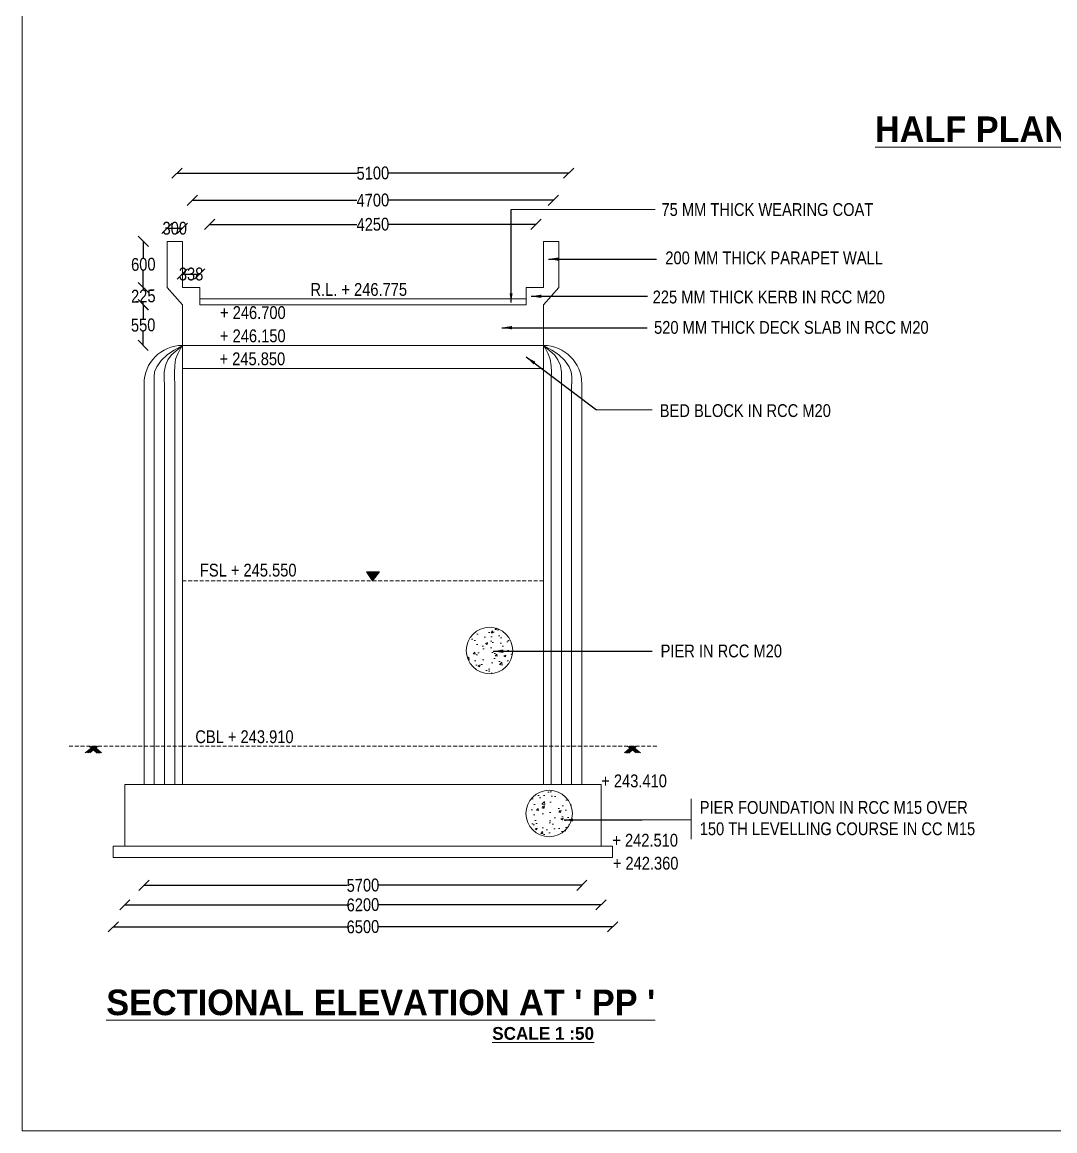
# Model space of a CAD drawing. Header units: millimetres. Extents: x 558951 to 630610, y 36244 to 87601.
# Drawn here: x 558951 to 579118, y 36244 to 57892 of the extents above; entities that cross this region are included whole.
import ezdxf
from ezdxf.enums import TextEntityAlignment as Align

# ---------------------------------------------------------------- set-up
doc = ezdxf.new("R2010")
doc.units = ezdxf.units.MM
doc.header["$LTSCALE"] = 300
doc.header["$MEASUREMENT"] = 0
doc.linetypes.add('HIDDEN', pattern=[0.375, 0.25, -0.125])
doc.layers.add('MAIN', color=7, linetype='Continuous')
doc.styles.add('ARIAL NARROW', font='ARIALN.TTF', dxfattribs={"height": 250})
doc.styles.add('CITYBLUEPR', font='cityb___.ttf')
doc.dimstyles.get("Standard").update_dxf_attribs({"dimtxt": 200, "dimasz": 200, "dimexe": 0.18, "dimexo": 0.0625, "dimgap": 0.09, "dimtad": 0, "dimdec": 0, "dimzin": 0, "dimdsep": 46, "dimtxsty": 'ARIAL NARROW', "dimcen": 0.0851, "dimdle": 0.1, "dimse1": 1, "dimse2": 1, "dimadec": 0, "dimazin": 0, "dimtfac": 1, "dimtdec": 0, "dimtofl": 0, "dimtmove": 0, "dimatfit": 3, "dimfxl": 1, "dimtolj": 1, "dimtzin": 0, "dimarcsym": 0})
doc.dimstyles.new('STANDARD$7', dxfattribs={"dimtxt": 2, "dimasz": 2, "dimexe": 1.25, "dimexo": 0.625, "dimtad": 1, "dimdec": 0, "dimlfac": 0.5, "dimdsep": 46, "dimtxsty": 'ARIAL NARROW', "dimcen": 2.5, "dimdle": 0.1, "dimse1": 1, "dimse2": 1, "dimadec": 0, "dimazin": 0, "dimtfac": 1, "dimtdec": 0, "dimtmove": 0, "dimatfit": 3, "dimfxl": 1, "dimtolj": 1, "dimtzin": 0, "dimarcsym": 0})

# ---------------------------------------------------------------- blocks, each defined once
blk = doc.blocks.new('_Oblique')
at = {"color": 0, "linetype": 'ByBlock', "lineweight": -2}
blk.add_line((-0.5, -0.5), (0.5, 0.5), dxfattribs=at)
blk = doc.blocks.new('*D22')
at = {"layer": 'Defpoints', "color": 0, "linetype": 'ByBlock', "lineweight": 9, "transparency": 16777216}
for p in [(562081, 53867), (561781, 53612), (562081, 53612)]:
    blk.add_point(p, dxfattribs=at)
at = {"layer": 'MAIN', "color": 0, "linetype": 'ByBlock', "lineweight": -2, "transparency": 16777216}
blk.add_line((561781, 53867), (562081, 53867), dxfattribs=at)
at = {"layer": 'MAIN', "color": 0, "linetype": 'ByBlock', "lineweight": -2, "transparency": 16777216, "xscale": 200, "yscale": 200, "zscale": 200, "rotation": 180}
blk.add_blockref('_Oblique', (561781, 53867), dxfattribs=at)
at = {"layer": 'MAIN', "color": 0, "linetype": 'ByBlock', "lineweight": -2, "transparency": 16777216, "xscale": 200, "yscale": 200, "zscale": 200}
blk.add_blockref('_Oblique', (562081, 53867), dxfattribs=at)
at = {"layer": 'MAIN', "color": 0, "linetype": 'ByBlock', "lineweight": 13, "transparency": 16777216, "insert": (561931, 53867), "char_height": 250, "attachment_point": 5, "style": 'ARIAL NARROW'}
blk.add_mtext('\\A1;300', dxfattribs=at)
blk = doc.blocks.new('*D23')
at = {"layer": 'Defpoints', "color": 0, "linetype": 'ByBlock', "lineweight": 9, "transparency": 16777216}
for p in [(562418, 52973), (562081, 52712), (562418, 52712)]:
    blk.add_point(p, dxfattribs=at)
at = {"layer": 'MAIN', "color": 0, "linetype": 'ByBlock', "lineweight": -2, "transparency": 16777216}
blk.add_line((562081, 52973), (562418, 52973), dxfattribs=at)
at = {"layer": 'MAIN', "color": 0, "linetype": 'ByBlock', "lineweight": -2, "transparency": 16777216, "xscale": 200, "yscale": 200, "zscale": 200, "rotation": 180}
blk.add_blockref('_Oblique', (562081, 52973), dxfattribs=at)
at = {"layer": 'MAIN', "color": 0, "linetype": 'ByBlock', "lineweight": -2, "transparency": 16777216, "xscale": 200, "yscale": 200, "zscale": 200}
blk.add_blockref('_Oblique', (562418, 52973), dxfattribs=at)
at = {"layer": 'MAIN', "color": 0, "linetype": 'ByBlock', "lineweight": 13, "transparency": 16777216, "insert": (562250, 52973), "char_height": 250, "attachment_point": 5, "style": 'ARIAL NARROW'}
blk.add_mtext('\\A1;338', dxfattribs=at)
blk = doc.blocks.new('*D24')
at = {"layer": 'Defpoints', "color": 0, "linetype": 'ByBlock', "lineweight": 9, "transparency": 16777216}
for p in [(561781, 53612), (561317, 52712), (561781, 52712)]:
    blk.add_point(p, dxfattribs=at)
at = {"layer": 'MAIN', "color": 0, "linetype": 'ByBlock', "lineweight": -2, "transparency": 16777216}
for p, q in [((561317, 53612), (561317, 53290)), ((561317, 52712), (561317, 53034))]:
    blk.add_line(p, q, dxfattribs=at)
at = {"layer": 'MAIN', "color": 0, "linetype": 'ByBlock', "lineweight": -2, "transparency": 16777216, "xscale": 200, "yscale": 200, "zscale": 200}
for p, rotation in [((561317, 53612), 90), ((561317, 52712), 270)]:
    blk.add_blockref('_Oblique', p, dxfattribs=dict(at, rotation=rotation))
at = {"layer": 'MAIN', "color": 0, "linetype": 'ByBlock', "lineweight": 13, "transparency": 16777216, "insert": (561317, 53162), "char_height": 250, "attachment_point": 5, "rotation": 1, "style": 'ARIAL NARROW'}
blk.add_mtext('\\A1;600', dxfattribs=at)
blk = doc.blocks.new('*D25')
at = {"layer": 'Defpoints', "color": 0, "linetype": 'ByBlock', "lineweight": 9, "transparency": 16777216}
for p in [(562418, 52712), (561317, 52375), (562418, 52375)]:
    blk.add_point(p, dxfattribs=at)
at = {"layer": 'MAIN', "color": 0, "linetype": 'ByBlock', "lineweight": -2, "transparency": 16777216}
for p, q in [((561317, 52712), (561317, 52671)), ((561317, 52374), (561317, 52416))]:
    blk.add_line(p, q, dxfattribs=at)
at = {"layer": 'MAIN', "color": 0, "linetype": 'ByBlock', "lineweight": -2, "transparency": 16777216, "xscale": 200, "yscale": 200, "zscale": 200}
for p, rotation in [((561317, 52712), 90), ((561317, 52375), 270)]:
    blk.add_blockref('_Oblique', p, dxfattribs=dict(at, rotation=rotation))
at = {"layer": 'MAIN', "color": 0, "linetype": 'ByBlock', "lineweight": 13, "transparency": 16777216, "insert": (561317, 52543), "char_height": 250, "attachment_point": 5, "rotation": 1, "style": 'ARIAL NARROW'}
blk.add_mtext('\\A1;225', dxfattribs=at)
blk = doc.blocks.new('*D26')
at = {"layer": 'Defpoints', "color": 0, "linetype": 'ByBlock', "lineweight": 9, "transparency": 16777216}
for p in [(562418, 52375), (561314, 51580), (562418, 51580)]:
    blk.add_point(p, dxfattribs=at)
at = {"layer": 'MAIN', "color": 0, "linetype": 'ByBlock', "lineweight": -2, "transparency": 16777216}
for p, q in [((561314, 52375), (561314, 52105)), ((561314, 51579), (561314, 51849))]:
    blk.add_line(p, q, dxfattribs=at)
at = {"layer": 'MAIN', "color": 0, "linetype": 'ByBlock', "lineweight": -2, "transparency": 16777216, "xscale": 200, "yscale": 200, "zscale": 200}
for p, rotation in [((561314, 52375), 90), ((561314, 51580), 270)]:
    blk.add_blockref('_Oblique', p, dxfattribs=dict(at, rotation=rotation))
at = {"layer": 'MAIN', "color": 0, "linetype": 'ByBlock', "lineweight": 13, "transparency": 16777216, "insert": (561314, 51977), "char_height": 250, "attachment_point": 5, "rotation": 1, "style": 'ARIAL NARROW'}
blk.add_mtext('\\A1;550', dxfattribs=at)
blk = doc.blocks.new('*D27')
at = {"layer": 'Defpoints', "color": 0, "linetype": 'ByBlock', "lineweight": 9, "transparency": 16777216}
for p in [(568987, 53943), (562612, 51713), (568987, 51713)]:
    blk.add_point(p, dxfattribs=at)
at = {"layer": 'MAIN', "color": 0, "linetype": 'ByBlock', "lineweight": -2, "transparency": 16777216}
for p, q in [((562612, 53943), (565490, 53943)), ((568987, 53943), (566110, 53943))]:
    blk.add_line(p, q, dxfattribs=at)
at = {"layer": 'MAIN', "color": 0, "linetype": 'ByBlock', "lineweight": -2, "transparency": 16777216, "xscale": 200, "yscale": 200, "zscale": 200, "rotation": 180}
blk.add_blockref('_Oblique', (562612, 53943), dxfattribs=at)
at = {"layer": 'MAIN', "color": 0, "linetype": 'ByBlock', "lineweight": -2, "transparency": 16777216, "xscale": 200, "yscale": 200, "zscale": 200}
blk.add_blockref('_Oblique', (568987, 53943), dxfattribs=at)
at = {"layer": 'MAIN', "color": 0, "linetype": 'ByBlock', "lineweight": 13, "transparency": 16777216, "insert": (565800, 53943), "char_height": 250, "attachment_point": 5, "rotation": 1, "style": 'ARIAL NARROW'}
blk.add_mtext('\\A1;4250', dxfattribs=at)
blk = doc.blocks.new('*D28')
at = {"layer": 'Defpoints', "color": 0, "linetype": 'ByBlock', "lineweight": 9, "transparency": 16777216}
for p in [(569325, 54415), (562275, 51938), (569325, 51938)]:
    blk.add_point(p, dxfattribs=at)
at = {"layer": 'MAIN', "color": 0, "linetype": 'ByBlock', "lineweight": -2, "transparency": 16777216}
for p, q in [((562274, 54415), (565490, 54415)), ((569325, 54415), (566110, 54415))]:
    blk.add_line(p, q, dxfattribs=at)
at = {"layer": 'MAIN', "color": 0, "linetype": 'ByBlock', "lineweight": -2, "transparency": 16777216, "xscale": 200, "yscale": 200, "zscale": 200, "rotation": 180}
blk.add_blockref('_Oblique', (562275, 54415), dxfattribs=at)
at = {"layer": 'MAIN', "color": 0, "linetype": 'ByBlock', "lineweight": -2, "transparency": 16777216, "xscale": 200, "yscale": 200, "zscale": 200}
blk.add_blockref('_Oblique', (569325, 54415), dxfattribs=at)
at = {"layer": 'MAIN', "color": 0, "linetype": 'ByBlock', "lineweight": 13, "transparency": 16777216, "insert": (565800, 54415), "char_height": 250, "attachment_point": 5, "rotation": 1, "style": 'ARIAL NARROW'}
blk.add_mtext('\\A1;4700', dxfattribs=at)
blk = doc.blocks.new('*D29')
at = {"layer": 'Defpoints', "color": 0, "linetype": 'ByBlock', "lineweight": 9, "transparency": 16777216}
for p in [(569625, 54944), (561975, 52838), (569625, 52838)]:
    blk.add_point(p, dxfattribs=at)
at = {"layer": 'MAIN', "color": 0, "linetype": 'ByBlock', "lineweight": -2, "transparency": 16777216}
for p, q in [((561974, 54944), (565494, 54944)), ((569625, 54944), (566105, 54944))]:
    blk.add_line(p, q, dxfattribs=at)
at = {"layer": 'MAIN', "color": 0, "linetype": 'ByBlock', "lineweight": -2, "transparency": 16777216, "xscale": 200, "yscale": 200, "zscale": 200, "rotation": 180}
blk.add_blockref('_Oblique', (561975, 54944), dxfattribs=at)
at = {"layer": 'MAIN', "color": 0, "linetype": 'ByBlock', "lineweight": -2, "transparency": 16777216, "xscale": 200, "yscale": 200, "zscale": 200}
blk.add_blockref('_Oblique', (569625, 54944), dxfattribs=at)
at = {"layer": 'MAIN', "color": 0, "linetype": 'ByBlock', "lineweight": 13, "transparency": 16777216, "insert": (565800, 54944), "char_height": 250, "attachment_point": 5, "rotation": 1, "style": 'ARIAL NARROW'}
blk.add_mtext('\\A1;5100', dxfattribs=at)
blk = doc.blocks.new('*D30')
at = {"layer": 'Defpoints', "color": 0, "linetype": 'ByBlock', "lineweight": 9, "transparency": 16777216}
for p in [(560731, 41251), (570481, 41251), (570481, 40228)]:
    blk.add_point(p, dxfattribs=at)
at = {"layer": 'MAIN', "color": 0, "linetype": 'ByBlock', "lineweight": -2, "transparency": 16777216}
for p, q in [((560731, 40228), (565299, 40228)), ((570481, 40228), (565912, 40228))]:
    blk.add_line(p, q, dxfattribs=at)
at = {"layer": 'MAIN', "color": 0, "linetype": 'ByBlock', "lineweight": -2, "transparency": 16777216, "xscale": 200, "yscale": 200, "zscale": 200, "rotation": 180}
blk.add_blockref('_Oblique', (560731, 40228), dxfattribs=at)
at = {"layer": 'MAIN', "color": 0, "linetype": 'ByBlock', "lineweight": -2, "transparency": 16777216, "xscale": 200, "yscale": 200, "zscale": 200}
blk.add_blockref('_Oblique', (570481, 40228), dxfattribs=at)
at = {"layer": 'MAIN', "color": 0, "linetype": 'ByBlock', "lineweight": 13, "transparency": 16777216, "insert": (565606, 40228), "char_height": 250, "attachment_point": 5, "rotation": 1, "style": 'ARIAL NARROW'}
blk.add_mtext('\\A1;6500', dxfattribs=at)
blk = doc.blocks.new('*D31')
at = {"layer": 'Defpoints', "color": 0, "linetype": 'ByBlock', "lineweight": 9, "transparency": 16777216}
for p in [(560956, 41476), (570256, 41476), (570256, 40657)]:
    blk.add_point(p, dxfattribs=at)
at = {"layer": 'MAIN', "color": 0, "linetype": 'ByBlock', "lineweight": -2, "transparency": 16777216}
for p, q in [((560956, 40657), (565299, 40657)), ((570256, 40657), (565912, 40657))]:
    blk.add_line(p, q, dxfattribs=at)
at = {"layer": 'MAIN', "color": 0, "linetype": 'ByBlock', "lineweight": -2, "transparency": 16777216, "xscale": 200, "yscale": 200, "zscale": 200, "rotation": 180}
blk.add_blockref('_Oblique', (560956, 40657), dxfattribs=at)
at = {"layer": 'MAIN', "color": 0, "linetype": 'ByBlock', "lineweight": -2, "transparency": 16777216, "xscale": 200, "yscale": 200, "zscale": 200}
blk.add_blockref('_Oblique', (570256, 40657), dxfattribs=at)
at = {"layer": 'MAIN', "color": 0, "linetype": 'ByBlock', "lineweight": 13, "transparency": 16777216, "insert": (565606, 40657), "char_height": 250, "attachment_point": 5, "rotation": 1, "style": 'ARIAL NARROW'}
blk.add_mtext('\\A1;6200', dxfattribs=at)
blk = doc.blocks.new('*D32')
at = {"layer": 'Defpoints', "color": 0, "linetype": 'ByBlock', "lineweight": 9, "transparency": 16777216}
for p in [(561331, 42721), (569881, 42721), (561331, 41039)]:
    blk.add_point(p, dxfattribs=at)
at = {"layer": 'MAIN', "color": 0, "linetype": 'ByBlock', "lineweight": -2, "transparency": 16777216}
for p, q in [((561331, 41039), (565300, 41039)), ((569881, 41039), (565912, 41039))]:
    blk.add_line(p, q, dxfattribs=at)
at = {"layer": 'MAIN', "color": 0, "linetype": 'ByBlock', "lineweight": -2, "transparency": 16777216, "xscale": 200, "yscale": 200, "zscale": 200, "rotation": 180}
blk.add_blockref('_Oblique', (561331, 41039), dxfattribs=at)
at = {"layer": 'MAIN', "color": 0, "linetype": 'ByBlock', "lineweight": -2, "transparency": 16777216, "xscale": 200, "yscale": 200, "zscale": 200}
blk.add_blockref('_Oblique', (569881, 41039), dxfattribs=at)
at = {"layer": 'MAIN', "color": 0, "linetype": 'ByBlock', "lineweight": 13, "transparency": 16777216, "insert": (565606, 41039), "char_height": 250, "attachment_point": 5, "rotation": 1, "style": 'ARIAL NARROW'}
blk.add_mtext('\\A1;5700', dxfattribs=at)

msp = doc.modelspace()

# ---------------------------------------------------------------- hatches: boundary and pattern name
at = {"layer": 'MAIN', "lineweight": 13}
msp.add_hatch(color=0, dxfattribs=at).paths.add_polyline_path([(565792.1, 46980.6), (565677.8, 47158.6), (565932.1, 47158.6)])
h = msp.add_hatch(dxfattribs=at)
h.set_pattern_fill('AR-CONC', color=0, scale=60, style=0)
h.set_pattern_definition([(50, (-531920.8, -107780.53), (430.35611, -37.65128), [45, -495]), (355, (-531920.8, -107780.53), (-83.2508, 451.31528), [36, -396]), (100.4514, (-531884.92, -107783.67), (347.10563, 413.66373), [38.24411, -420.68527]), (46.1842, (-531920.8, -107660.53), (640.34463, -99.3114), [67.5, -742.5]), (96.6356, (-531867.4, -107668.8), (560.79762, 584.47072), [57.36617, -631.0278]), (351.1842, (-531920.8, -107660.5), (560.79717, 584.47116), [54, -594]), (21, (-531860.8, -107690.53), (358.14423, -241.57133), [45, -495]), (326, (-531860.8, -107690.53), (145.9892, 435.09003), [36, -396]), (71.4514, (-531830.94, -107710.66), (504.13358, 193.5183), [38.24411, -420.68527]), (37.5, (-531920.79, -107780.53), (7.295913, 199.736312), [0, -391.2, 0, -402, 0, -397.5]), (7.5, (-531920.79, -107780.53), (157.841722, 236.647027), [0, -229.2, 0, -382.2, 0, -151.5]), (327.5, (-532054.59, -107780.53), (320.293462, -13.532923), [0, -150, 0, -468, 0, -621]), (317.5, (-532114.59, -107780.53), (349.9117, 60.06299), [0, -195, 0, -310.8, 0, -441])])
h.paths.add_polyline_path([(567636.9, 45626.7, 1), (568544.1, 45626.7, 1)])
h = msp.add_hatch(dxfattribs=at)
h.set_pattern_fill('AR-CONC', color=0, scale=60, style=0)
h.set_pattern_definition([(50, (-533168.53, -108839.3), (430.35611, -37.65128), [45, -495]), (355, (-533168.53, -108839.3), (-83.2508, 451.31528), [36, -396]), (100.4514, (-533132.67, -108842.45), (347.10563, 413.66373), [38.24411, -420.68527]), (46.1842, (-533168.53, -108719.3), (640.34463, -99.3114), [67.5, -742.5]), (96.6356, (-533115.2, -108727.6), (560.79762, 584.47072), [57.36617, -631.0278]), (351.1842, (-533168.5, -108719.3), (560.79717, 584.47116), [54, -594]), (21, (-533108.53, -108749.3), (358.14423, -241.57133), [45, -495]), (326, (-533108.53, -108749.3), (145.9892, 435.09003), [36, -396]), (71.4514, (-533078.7, -108769.45), (504.13358, 193.5183), [38.24411, -420.68527]), (37.5, (-533168.53, -108839.31), (7.295913, 199.736312), [0, -391.2, 0, -402, 0, -397.5]), (7.5, (-533168.53, -108839.31), (157.841722, 236.647027), [0, -229.2, 0, -382.2, 0, -151.5]), (327.5, (-533302.33, -108839.31), (320.293462, -13.532923), [0, -150, 0, -468, 0, -621]), (317.5, (-533362.33, -108839.31), (349.9117, 60.06299), [0, -195, 0, -310.8, 0, -441])])
h.paths.add_polyline_path([(568804.2, 42444, 1), (569711.4, 42444, 1)])

# ---------------------------------------------------------------- linework, layer by layer
at = {"color": 0, "linetype": 'ByBlock', "lineweight": 13}
for p, q in [((561330.8, 43005.6), (560955.8, 43005.6)), ((560955.8, 43005.6), (560955.8, 41805.6)), ((569880.8, 43005.6), (570255.8, 43005.6)), ((570255.8, 43005.6), (570255.8, 41805.6)), ((560955.8, 41805.6), (560730.8, 41805.6)), ((560730.8, 41805.6), (560730.8, 41580.6)), ((560955.8, 41805.6), (570255.8, 41805.6)), ((570255.8, 41805.6), (570480.8, 41805.6)), ((570480.8, 41805.6), (570480.8, 41580.6)), ((560730.8, 41580.6), (570480.8, 41580.6))]:
    msp.add_line(p, q, dxfattribs=at)
for points in [[(562080.8, 51579.6), (561919, 51490.2), (561788.7, 51401.9), (561663.1, 51285.6), (561579.4, 51160.1), (561537.5, 51062.5), (561528.2, 50969.6), (561528.2, 50829.6)], [(562080.8, 51579.6), (561864.5, 51398.3), (561796.6, 51301.4), (561748.1, 51188.4), (561725.5, 51056), (561725.5, 50904.3), (561730.8, 50829.6)], [(561930.8, 50829.6), (561926.8, 50947.2), (561923, 51058.2), (561929.6, 51183.7), (561946.8, 51314.8), (561988.4, 51412.9), (562029.2, 51495.3), (562049.3, 51533.6), (562080.8, 51579.6)], [(569130.8, 51579.6), (569292.7, 51490.2), (569423, 51401.9), (569548.6, 51285.6), (569632.3, 51160.1), (569674.2, 51062.5), (569683.5, 50969.6), (569683.5, 50829.6)], [(569130.8, 51579.6), (569347.2, 51398.3), (569415, 51301.4), (569463.5, 51188.4), (569486.1, 51056), (569486.1, 50904.3), (569480.8, 50829.6)], [(569280.8, 50829.6), (569284.9, 50947.2), (569288.7, 51058.2), (569282, 51183.7), (569264.9, 51314.8), (569223.3, 51412.9), (569182.5, 51495.3), (569162.3, 51533.6), (569130.8, 51579.6)]]:
    msp.add_lwpolyline(points, dxfattribs=at)
for centre, start, end in [((562080.8, 50829.6), 90, 180), ((569130.8, 50829.6), 0, 90)]:
    msp.add_arc(centre, 750, start, end, dxfattribs=at)
at = {"layer": 'MAIN', "color": 0, "linetype": 'ByBlock', "lineweight": 13}
for p, q in [((558951.3, 87600.6), (558951.3, 36244.1)), ((560348.9, 43755.6), (560183.6, 43623.5)), ((560377.9, 43755.6), (560212.6, 43623.5)), ((560377.9, 43755.6), (560212.6, 43623.5)), ((560406.8, 43755.6), (560241.6, 43623.5)), ((560406.8, 43755.6), (560241.6, 43623.5)), ((560260.2, 43755.8), (560414.7, 43618.9)), ((560435.8, 43755.6), (560270.6, 43623.5)), ((560291, 43754), (560441.7, 43620.4)), ((560318, 43755.6), (560472.2, 43618.9)), ((560348.9, 43755.6), (560499.7, 43622)), ((570862.8, 43755.6), (570712, 43622)), ((570893.6, 43755.6), (570739.4, 43618.9)), ((570920.7, 43754), (570769.9, 43620.4)), ((570775.8, 43755.6), (570941.1, 43623.5)), ((570951.4, 43755.8), (570797, 43618.9)), ((570804.8, 43755.6), (570970.1, 43623.5)), ((570804.8, 43755.6), (570970.1, 43623.5)), ((570833.8, 43755.6), (570999, 43623.5)), ((570833.8, 43755.6), (570999, 43623.5)), ((570862.8, 43755.6), (571028, 43623.5))]:
    msp.add_line(p, q, dxfattribs=at)
at = {"layer": 'MAIN', "color": 0, "lineweight": 13}
for p, q in [((568503.2, 54231.5), (571316.2, 54231.5)), ((562080.8, 53612.1), (561780.8, 53612.1)), ((561780.8, 53612.1), (561780.8, 52712.1)), ((562080.8, 52712.1), (562080.8, 53612.1)), ((569130.8, 53612.1), (569430.8, 53612.1)), ((569130.8, 52712.1), (569130.8, 53612.1)), ((569430.8, 53612.1), (569430.8, 52712.1)), ((562080.8, 52374.6), (561780.8, 52712.1)), ((562418.3, 52712.1), (562080.8, 52712.1)), ((562418.3, 52374.6), (562418.3, 52712.1)), ((568793.3, 52712.1), (569130.8, 52712.1)), ((568793.3, 52374.6), (568793.3, 52712.1)), ((569130.8, 52374.6), (569430.8, 52712.1)), ((562418.3, 52487.1), (568793.3, 52487.1)), ((562080.8, 51579.6), (562080.8, 52374.6)), ((562418.3, 52374.6), (568793.3, 52374.6)), ((569130.8, 51579.6), (569130.8, 52374.6)), ((562418.3, 51579.6), (562080.8, 51579.6)), ((562080.8, 43005.6), (562080.8, 51579.6)), ((562418.3, 51579.6), (568793.3, 51579.6)), ((568793.3, 51579.6), (569130.8, 51579.6)), ((569130.8, 43005.6), (569130.8, 51579.6)), ((562418.3, 51129.6), (562080.8, 51129.6)), ((562418.3, 51129.6), (568793.3, 51129.6)), ((568793.3, 51129.6), (569130.8, 51129.6)), ((561330.8, 43005.6), (561330.8, 50829.6)), ((561530.8, 43005.6), (561530.8, 50829.6)), ((561730.8, 43005.6), (561730.8, 50829.6)), ((561930.8, 43005.6), (561930.8, 50829.6)), ((569280.8, 43005.6), (569280.8, 50829.6)), ((569480.8, 43005.6), (569480.8, 50829.6)), ((569680.8, 43005.6), (569680.8, 50829.6)), ((569880.8, 43005.6), (569880.8, 50829.6)), ((569880.8, 43005.6), (569880.8, 50829.6)), ((570166.4, 50324.7), (571254.3, 50324.7)), ((565677.8, 47158.6), (565932.1, 47158.6)), ((565792.1, 46980.6), (565677.8, 47158.6)), ((565932.1, 47158.6), (565792.1, 46980.6)), ((562080.8, 43005.6), (560955.8, 43005.6)), ((562080.8, 43005.6), (560955.8, 43005.6)), ((561708.2, 43005.6), (561258.2, 43005.6)), ((562080.8, 43005.6), (569503.4, 43005.6)), ((569503.4, 43005.6), (570253.4, 43005.6)), ((569503.4, 43005.6), (569953.4, 43005.6)), ((569503.4, 43005.6), (569953.4, 43005.6)), ((572015.4, 41941.7), (572015.4, 42728.3)), ((571057, 42314.5), (572015.4, 42314.5)), ((560730.8, 41805.6), (560730.8, 41580.6)), ((558951.3, 36244.1), (630609.8, 36244.1))]:
    msp.add_line(p, q, dxfattribs=at)
at = {"layer": 'MAIN', "color": 0, "linetype": 'HIDDEN', "lineweight": 13}
for p, q in [((562080.8, 51129.6), (569130.8, 51129.6)), ((562080.8, 46980.6), (569130.8, 46980.6)), ((562080.8, 43755.6), (559830.8, 43755.6)), ((562080.8, 43755.6), (569130.8, 43755.6)), ((569130.8, 43755.6), (571380.8, 43755.6))]:
    msp.add_line(p, q, dxfattribs=at)
at = {"layer": 'MAIN', "color": 0, "lineweight": 13}
for centre in [(568076.8, 45622.9), (569244.1, 42440.3)]:
    msp.add_circle(centre, 453.6, dxfattribs=at)

# ---------------------------------------------------------------- texts
at = {"layer": 'MAIN', "color": 0, "lineweight": 13, "style": 'CITYBLUEPR'}
for s, height, p in [('%%uHALF PLAN AT TOP AND HALF PLAN AT BOTTOM', 500, (583703.2, 55550.6)), ("%%uSECTIONAL ELEVATION AT ' PP '", 500, (565954.2, 38502.3)), ('%%USCALE 1 :50', 250, (569124.6, 38021.4))]:
    msp.add_text(s, height=height, dxfattribs=at).set_placement(p, align=Align.CENTER)
at = {"layer": 'MAIN', "color": 0, "lineweight": 13, "style": 'ARIAL NARROW'}
for s, p in [('75 MM THICK WEARING COAT', (571436, 54108.6)), ('R.L. + 246.775', (564580.7, 52547.7)), ('+ 246.700', (562815.6, 52095.9)), ('+ 246.150', (562814.4, 51642.6)), ('+ 245.850', (562806, 51193.9)), ('FSL + 245.550', (562422.2, 47067.5)), ('CBL + 243.910', (562332.9, 43814.4)), ('+ 243.410', (570260.3, 42952)), ('+ 242.510', (570476.9, 41793.5)), ('+ 242.360', (570485.6, 41344.3))]:
    msp.add_text(s, height=250, dxfattribs=at).set_placement(p)
at = {"layer": 'MAIN', "color": 0, "lineweight": 13, "char_height": 250, "attachment_point": 4, "style": 'ARIAL NARROW'}
for s, insert in [('200 MM THICK PARAPET WALL', (571511.3, 53288.3)), ('225 MM THICK KERB IN RCC M20', (571264.8, 52523.5)), ('520 MM THICK DECK SLAB IN RCC M20', (571291.8, 51930.4)), ('BED BLOCK IN RCC M20', (571402.7, 50305.7)), ('PIER IN RCC M20', (571419.3, 45612.7)), ('PIER FOUNDATION IN RCC M15 OVER \\P150 TH LEVELLING COURSE IN CC M15', (572183.6, 42348.9))]:
    msp.add_mtext(s, dxfattribs=dict(at, insert=insert))

# ---------------------------------------------------------------- dimensions: what is measured, and where the dimension line sits
at = {"layer": 'MAIN', "color": 0, "linetype": 'ByBlock', "lineweight": 13}
for base, p1, p2, text, picture, middle in [((569624.6, 54943.8), (561974.6, 52837.7), (569624.6, 52837.7), '5100', '*D29', (565799.6, 54943.8)), ((569324.6, 54414.6), (562274.6, 51937.7), (569324.6, 51937.7), '4700', '*D28', (565799.6, 54414.6)), ((568987.1, 53943.3), (562612.1, 51712.7), (568987.1, 51712.7), '4250', '*D27', (565799.6, 53943.3)), ((561330.8, 41039.2), (569880.8, 42721.1), (561330.8, 42721.1), '5700', '*D32', (565605.8, 41039.2)), ((570255.8, 40656.7), (560955.8, 41476.2), (570255.8, 41476.2), '6200', '*D31', (565605.8, 40656.7)), ((570480.8, 40227.9), (560730.8, 41251.2), (570480.8, 41251.2), '6500', '*D30', (565605.8, 40227.9))]:
    dim = msp.add_linear_dim(base=base, p1=p1, p2=p2, text=text, dimstyle='Standard', override={"dimtxt": 250, "dimblk1": 'Oblique', "dimblk2": 'Oblique', "dimsah": 1}, dxfattribs=at)
    dim.commit()
    dim.dimension.update_dxf_attribs({"geometry": picture, "text_midpoint": middle, "text_rotation": 1})
for base, p1, p2, picture, middle in [((562080.8, 53867.1), (561780.8, 53612.1), (562080.8, 53612.1), '*D22', (561930.8, 53867.1)), ((562418.3291021, 52972.8393155), (562080.8291021, 52712.0598563), (562418.3291021, 52712.0598563), '*D23', (562249.5791021, 52972.8393155))]:
    dim = msp.add_linear_dim(base=base, p1=p1, p2=p2, dimstyle='Standard', override={"dimtxt": 250, "dimblk1": 'Oblique', "dimblk2": 'Oblique', "dimsah": 1}, dxfattribs=at)
    dim.commit()
    dim.dimension.update_dxf_attribs({"geometry": picture, "text_midpoint": middle, "dimtype": 160})
for base, p1, p2, text, picture, middle in [((561316.9, 52712.1), (561780.8, 53612.1), (561780.8, 52712.1), '600', '*D24', (561316.9, 53162.1)), ((561313.7, 51579.6), (562418.3, 52374.6), (562418.3, 51579.6), '550', '*D26', (561313.7, 51977.1))]:
    dim = msp.add_linear_dim(base=base, p1=p1, p2=p2, angle=90, text=text, dimstyle='Standard', override={"dimtxt": 250, "dimblk1": 'Oblique', "dimblk2": 'Oblique', "dimsah": 1}, dxfattribs=at)
    dim.commit()
    dim.dimension.update_dxf_attribs({"geometry": picture, "text_midpoint": middle, "text_rotation": 1})
dim = msp.add_linear_dim(base=(561316.9, 52374.6), p1=(562418.3, 52712.1), p2=(562418.3, 52374.6), angle=90, text='225', dimstyle='Standard', override={"dimtxt": 250, "dimblk1": 'Oblique', "dimblk2": 'Oblique', "dimsah": 1}, dxfattribs=at)
dim.commit()
dim.dimension.update_dxf_attribs({"geometry": '*D25', "text_midpoint": (561316.9, 52543.3), "dimtype": 160, "text_rotation": 1})

# ---------------------------------------------------------------- leaders
at = {"layer": 'MAIN', "color": 0, "lineweight": 13}
for points, override in [([(568499.1, 52419.4), (568503.2, 54231.5)], {"dimtxt": 200, "dimasz": 175, "dimexe": 0.18, "dimexo": 0.0625, "dimgap": 0.09, "dimtad": 0, "dimtoh": 1, "dimlfac": 1, "dimzin": 0, "dimcen": 0.09, "dimtdec": 4, "dimtofl": 0}), ([(569229, 53265.6), (571336.7, 53265.6)], {"dimtxt": 200, "dimasz": 200, "dimexe": 0.18, "dimexo": 0.0625, "dimgap": 0.09, "dimtad": 0, "dimtoh": 1, "dimlfac": 1, "dimzin": 0, "dimcen": 0.09, "dimtdec": 4, "dimtofl": 0}), ([(568893, 52539.2), (571163.9, 52539.2)], {"dimtxt": 200, "dimasz": 200, "dimexe": 0.18, "dimexo": 0.0625, "dimgap": 0.09, "dimtad": 0, "dimtoh": 1, "dimlfac": 1, "dimzin": 0, "dimcen": 0.09, "dimtdec": 4, "dimtofl": 0}), ([(568316.1, 51926.1), (571155.8, 51926.1)], {"dimtxt": 200, "dimasz": 200, "dimexe": 0.18, "dimexo": 0.0625, "dimgap": 0.09, "dimtad": 0, "dimtoh": 1, "dimlfac": 1, "dimzin": 0, "dimcen": 0.09, "dimtdec": 4, "dimtofl": 0}), ([(568795.4, 51355.1), (570166.4, 50324.7)], {"dimtxt": 200, "dimasz": 200, "dimexe": 0.18, "dimexo": 0.0625, "dimgap": 0.09, "dimtad": 0, "dimtoh": 1, "dimlfac": 1, "dimzin": 0, "dimcen": 0.09, "dimtdec": 4, "dimtofl": 0}), ([(568147.7, 45608.3), (571254.4, 45608.3)], {"dimtxt": 200, "dimasz": 200, "dimexe": 0.18, "dimexo": 0.0625, "dimgap": 0.09, "dimtad": 0, "dimtoh": 1, "dimlfac": 1, "dimzin": 0, "dimcen": 0.09, "dimtdec": 4, "dimtofl": 0}), ([(569535.2, 42314.5), (571057, 42314.5)], {"dimtxt": 200, "dimasz": 175, "dimexe": 0.18, "dimexo": 0.0625, "dimgap": 0.09, "dimtad": 0, "dimtoh": 1, "dimlfac": 1, "dimzin": 0, "dimcen": 0.09, "dimtdec": 4, "dimtofl": 0})]:
    msp.add_leader(points, dimstyle='STANDARD$7', override=override, dxfattribs=at)

doc.saveas('drawing.dxf')
